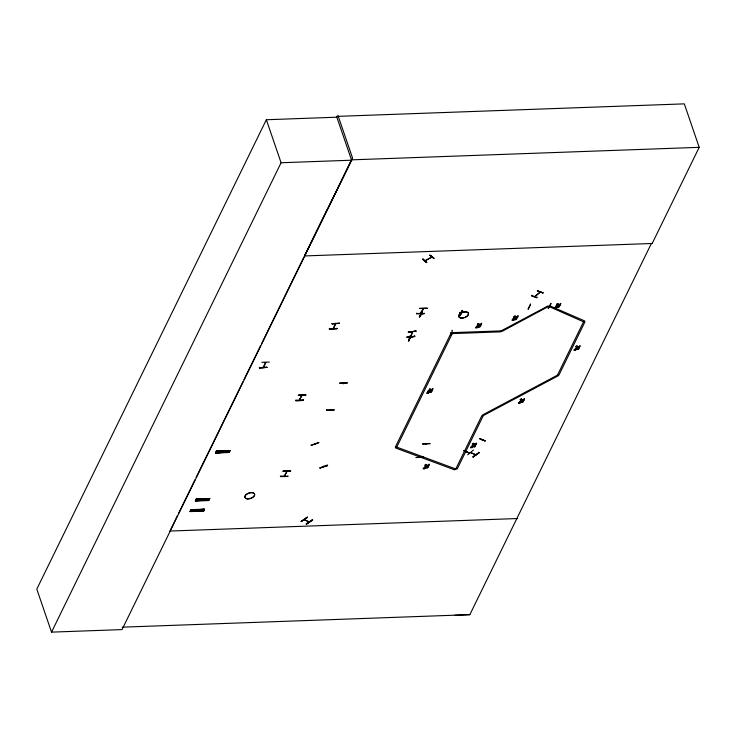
<?xml version="1.0" encoding="UTF-8"?>
<svg xmlns="http://www.w3.org/2000/svg" width="736" height="736" viewBox="0 0 736 736"><rect width="100%" height="100%" fill="white"/><g stroke="black" fill="none" stroke-linecap="round" stroke-linejoin="round"><path stroke-width="1.1" d="M315.404 444.489L315.302 444.194M323.362 466.357L323.785 466.201M424.856 260.746L431.903 257.048M431.324 257.425L430.854 256.91M531.705 295.265L531.512 295.881L537.022 297.887M203.633 511.088L190.109 511.603L190.946 509.643L204.571 509.192L203.614 511.124M203.642 510.922L190.118 511.308L203.808 510.572M204.452 509.156L190.78 510.269L204.304 509.744M195.399 500.83L209.07 499.974C208.214 501.28 210.321 497.242 209.447 499.22L195.942 499.707L209.631 498.861L196.107 499.082L209.732 498.64L196.107 499.082L195.279 501.05L208.794 500.554M203.78 510.499L190.146 511.382M229.899 450.57L229.752 451.159L216.228 451.683L216.393 451.058L230.018 450.607L216.393 451.058L215.565 453.017L229.089 452.502L230 450.662L216.421 451.131M215.584 452.99L215.731 452.401L229.347 451.95L215.685 452.806M430.321 389.703L430.477 390.236A0.929 0.515 -18.9 0 0 430.79 390.531L431.471 390.54A1.343 0.736 -18.9 0 0 432.207 390.301L432.878 388.562M406.944 336.996C406.53 338.118 415.38 337.364 414.699 335.92M410.808 336.803L411.019 335.69M412.344 332.295L411.185 336.656M423.43 457.157L415.923 457.562L423.347 456.872M422.666 259.366L426.392 262.642L426.659 262.071M422.896 258.87L422.666 259.385M529.515 306.94L529.626 306.728M425.96 444.222L426.337 444.185M482.043 440.1L482.512 440.064M422.243 312.073L419.336 317.087L422.124 311.714M419.667 316.986L422.16 312.018M408.646 340.989L410.007 336.058M409.004 340.869L410.348 335.993M426.107 466.78L424.994 467.056A1.076 0.598 -18.9 0 0 424.506 467.443C422.63 468.528 426.751 465.042 428.113 466.642A1.214 0.662 -18.9 0 1 428.242 467.038L427.745 467.682A1.371 0.754 -18.9 0 1 427 468.013L425.537 467.848L425.978 466.422M473.331 445.344L472.346 445.979A1.076 0.598 -18.9 0 0 471.85 446.366C469.973 447.451 474.094 443.964 475.456 445.556A1.214 0.662 -18.9 0 1 475.585 445.961L475.088 446.596M521.336 401.203L520.223 401.479A1.076 0.598 -18.9 0 0 519.736 401.865C517.85 402.951 521.98 399.464 523.342 401.056A1.214 0.662 -18.9 0 1 523.471 401.46L522.974 402.104A1.371 0.754 -18.9 0 1 522.229 402.436L520.766 402.27L521.208 400.844M576.96 348.284L575.856 348.56A1.076 0.598 -18.9 0 0 575.359 348.947C573.482 350.032 577.613 346.546 578.965 348.137A1.214 0.662 -18.9 0 1 579.103 348.542L578.606 349.186A1.371 0.754 -18.9 0 1 577.861 349.517L576.398 349.352L576.84 347.926M263.157 367.503L265.484 362.664M265.825 362.646L263.387 367.549M301.806 394.698L299.543 400.31L302.036 394.744M299.607 399.197L299.754 399.878L299.865 399.188M335.8 323.739L333.417 328.606M330.252 409.934L330.814 409.464L330.666 409.915M343.123 383.75L343.381 383.254M343.62 383.346L343.445 383.695M266.874 367.062C260.654 369.196 253.598 367.273 266.956 367.402M295.817 400.697L303.306 400.467L303.315 399.832M303.296 400.448L295.826 400.724L295.844 400.099M303.388 400.209L295.918 400.402L303.444 400.191M329.351 329.047L336.83 328.817L336.84 328.182M334.015 409.547L333.997 410.191L326.637 410.136M190.955 509.938L204.461 509.422M215.593 452.796L229.071 452.235M229.236 452.208L215.722 452.695M284.151 476.256L287.012 471.307M284.657 475.842L284.381 476.302M286.966 471.399L284.473 476.192M287.84 475.861L287.813 476.496L280.398 476.597M280.416 476.026L287.813 476.431M476.045 454.793L470.856 452.548M416.696 313.748L424.01 313.83L424.056 313.186M416.815 313.499L424.129 313.536M408.37 332.387L416.199 331.099L408.241 332.028M412.114 331.899L412.298 332.368M410.798 336.738L412.068 331.964M423.531 308.586L420.78 313.426M408.673 340.952L410.311 335.68M410.486 338.293L409.786 338.413M451.26 333.15L450.395 333.261L451.223 332.994M451.904 330.271L452.392 330.556L450.699 335.46M309.184 522.109L304.262 519.671L309.35 521.934M431.084 257.315L430.9 256.616M431.83 257.112L424.985 260.857M336.867 117.199L266.358 119.738L36.8 589.122L51.529 632.132L122.029 629.593L351.596 160.209L336.591 116.398L684.324 103.868L699.2 147.329L652.17 243.487L304.474 255.944L309.976 244.702M51.529 632.132L281.088 162.748L266.358 119.738M177.486 515.596L169.924 531.052L517.656 518.53M178.489 513.535L195.123 479.532M196.126 477.471L242.99 381.653M244.002 379.592L260.636 345.589M261.639 343.528L303.968 256.974M310.969 242.659L327.474 208.923M216.954 452.677L217.764 451.002M217.865 452.64L218.684 450.975M269.321 362.057L261.85 362.324M259.385 367.963L259.403 367.328M219.236 452.594L220.055 450.92M191.498 511.262L192.317 509.588M196.668 500.701L197.478 499.036M220.45 452.548L221.269 450.874M192.418 511.226L193.228 509.56M197.579 500.664L198.398 498.999M221.821 452.493L222.64 450.828M193.789 511.18L194.598 509.505M198.95 500.618L199.769 498.953M195.003 511.134L195.822 509.459M200.164 500.572L200.983 498.907M196.374 511.078L197.193 509.413M201.535 500.526L202.354 498.852M227.7 452.29L228.519 450.616M202.253 510.876L203.062 509.202M207.414 500.314L208.233 498.64M329.36 329.093L329.369 328.458M339.526 323.242L331.936 323.812L339.544 323.26M298.411 395.453L306.02 394.91L298.292 395.094M333.123 328.633L335.524 323.73L335.202 323.159M452.254 333.601L396.722 447.148L395.71 448.04L454.682 469.872L455.777 468.988L481.868 415.628L483.322 415.573L558.146 375.811L557.456 375.167L482.632 414.92L483.322 415.573L457.231 468.933L455.777 468.988L396.805 447.148L395.269 447.203L451.278 332.681L501.106 330.887L547.869 306.038L583.547 321.807L585 321.752L558.909 375.112L557.456 375.167L583.547 321.807L584.688 320.933L549.691 305.817L501.796 331.531L501.106 330.887L500.627 331.853L450.8 333.647M428.462 392.711L428.462 393.309L426.898 393.447L426.963 392.693M428.343 391.166L427.46 392.647L428.039 390.844M430.413 389.188L429.318 390.19L429.778 388.746M430.854 389.169C430.183 391.028 433.44 390.034 432.317 388.59M430.072 390.77C428.554 392.812 432.372 392.417 431.342 390.614M432.428 388.967L432.998 388.921M477.259 327.216L477.259 327.814L475.686 327.943L475.76 327.198M481.721 323.288L481.215 324.935L477.48 324.613L477.489 323.978M481.316 323.306L481.206 324.144L478.556 324.236L478.667 323.398M424.792 468.17L424.792 468.768L423.218 468.896L423.292 468.151M429.254 464.241L428.748 465.888L425.012 465.566L425.022 464.931M428.849 464.26L428.738 465.097L426.089 465.189L426.199 464.352M513.7 319.709L513.71 320.307L512.136 320.436L512.21 319.682M518.172 315.781L517.656 317.428L513.93 317.106L513.94 316.471M517.767 315.799L517.656 316.636L515.007 316.728L515.117 315.891M472.135 447.083L472.144 447.69L470.571 447.819L470.635 447.065M475.796 444.001L472.356 444.489L472.374 443.854M476.192 443.182L476.082 444.02L473.441 444.112L473.552 443.274M476.597 443.164L475.686 444.82L475.916 444.36M556.416 307.335L556.416 307.933L554.843 308.062L554.916 307.308M560.878 303.407L560.372 305.054L556.637 304.732L556.646 304.097M560.473 303.425L560.363 304.262L557.713 304.354L557.833 303.517M520.021 402.592L520.021 403.19L518.448 403.319L518.521 402.564M524.483 398.664L523.977 400.31L520.242 399.988L520.251 399.354M524.078 398.682L523.968 399.519L521.318 399.611L521.428 398.774M575.644 349.674L575.653 350.272L574.08 350.4L574.154 349.646M580.115 345.745L579.6 347.392L575.874 347.07L575.883 346.435M579.71 345.764L579.6 346.601L576.95 346.693L577.061 345.856M454.682 615.268L469.844 614.652L651.388 243.45L652.206 243.423M304.474 255.944L352.59 158.148L337.98 115.497M530.546 304.327L528.08 309.341L530.628 303.977M549.507 306.01L549.424 306.25M548.292 308.623C553.288 298.089 550.436 306.13 548.164 308.264M326.536 410.421L326.554 409.786M421.599 314.695L421.038 314.493M460.074 312.625C459.384 313.821 462.144 312.984 460.221 313.251L460.046 312.423M459.761 315.634L462.668 310.601L460.175 315.624L459.641 315.275M462.134 310.279L459.816 315.578M429.898 443.477L422.62 443.937M419.906 457.314L419.621 457.332M534.667 296.7L540.307 292.164L540.086 291.511M283.148 471.38L290.711 470.939L283.02 471.022M284.657 475.815L284.124 476.302M283.167 471.261L290.683 470.911M470.598 452.677L475.842 454.94M416.705 313.794L416.742 313.159M427.202 308.237L419.759 308.504L427.23 308.264M420.422 313.481L423.283 308.522M478.308 323.417L477.618 324.337M557.327 303.766L557.713 304.354M429.392 391.129L429.254 392.067A1.205 0.662 -18.9 0 0 429.428 392.444A1.067 0.589 -18.9 0 0 429.824 392.564L431.627 392.012L431.903 390.595M531.732 295.642L537.197 297.344M420.753 312.349L420.983 313.076L420.366 312.45M301.677 394.809L302.073 395.839L302.064 394.689M420.615 313.076L420.495 312.349M429.898 389.105L428.711 390.374L430.486 390.062M410.568 338.496L409.75 338.606M537.455 291.06L543.26 292.891L537.335 290.702M473.45 445.703L472.889 446.761L474.352 446.927M460.23 313.076L460.975 313.048L460.708 312.377M467.7 454.756L473.506 450.009M472.898 456.743L478.934 452.622L473.073 457.084M473.018 457.102L479.145 452.723M463.965 450.892L464.011 450.414M479.808 438.812L485.208 440.974L479.835 438.739M469.366 453.054C459.08 448.215 465.971 452.235 469.237 452.695M301.245 521.612L307.372 517.279M307.436 517.362L301.033 521.557L307.317 517.003M306.102 523.848L312.386 519.828M306.48 524.299L312.616 519.966L306.286 524.198M331.954 323.693L339.397 323.417M298.411 395.352L305.872 395.057M339.784 383.263L347.217 383.005M539.718 291.511L540.104 292.063M539.957 292.146L534.842 296.626M419.759 308.402L427.073 308.439M421.673 314.658L420.955 314.658M411.231 336.288L410.633 335.745M429.98 255.364L434.093 258.41L429.861 255.006M265.567 363.106L265.061 362.379M513.415 317.97L514.85 317.612M556.122 305.596L557.557 305.238M318.78 442.474L311.08 445.179M311.162 445.446L318.872 442.732M315.017 444.627L315.256 444.213M319.838 467.958L327.649 465.538L319.856 468.013L327.446 464.95M477.241 325.358L478.4 325.128M537.482 290.968L542.956 293.02M556.775 304.456L557.952 303.876M514.059 316.83L515.237 316.25M576.003 346.794L577.18 346.214M520.38 399.712L521.557 399.133M472.494 444.213L473.671 443.633M425.15 465.29L426.328 464.71M460.34 313.058L460.193 312.395M430.063 255.263L433.789 258.52M408.36 332.286L415.996 331.016M699.2 147.329L351.468 159.85L328.09 208.26M281.088 162.748L351.596 160.209M259.477 367.678L266.993 367.42M428.168 391.202L430.201 391.129M431.462 390.972L432.023 390.954M428.462 391.524L429.511 391.488M229.908 450.837L216.356 451.416M203.9 510.536L190.284 510.986M122.112 627.173L469.844 614.652M422.547 444.01L430.091 443.698M462.346 310.583L460.175 315.606M421.121 314.484L421.838 314.428M347.374 382.849L339.655 383.005M326.628 410.173L334.135 409.906M555.036 307.666L556.536 307.694M512.33 320.04L513.829 320.059M475.879 327.548L477.379 327.575M574.273 350.005L575.773 350.032M427.082 393.052L428.582 393.07M518.641 402.923L520.14 402.951M470.764 447.424L472.254 447.442M423.412 468.51L424.911 468.528M466.983 451.628L466.836 451.95M479.164 452.76L478.75 452.272M479.946 438.656L485.199 440.956M312.634 520.002L312.239 519.506M426.779 262.43L422.979 259.109L426.668 262.439M579.306 346.582L579.6 347.392M576.702 345.874L576.95 346.693M560.078 304.244L560.372 305.054M517.362 316.618L517.656 317.428M514.758 315.9L515.007 316.728M523.673 399.501L523.977 400.31M521.07 398.792L521.318 399.611M480.912 324.125L481.215 324.935M431.563 256.312L431.71 256.974L431.379 256.358M473.193 443.284L473.441 444.112M410.725 335.68L410.936 336.306M428.444 465.078L428.748 465.888M425.84 464.37L426.089 465.189M299.497 399.252L299.754 399.878M475.134 446.513A1.214 0.662 -18.9 0 1 474.481 446.807M407.036 337.281L414.819 336.278L407.036 337.281M329.452 328.799L336.968 328.541L329.452 328.799M427.782 467.056C426.135 469.191 425.445 465.75 427.782 467.056M475.134 445.97C473.45 448.123 472.751 444.673 475.134 445.97M523.011 401.479C521.336 403.622 520.628 400.182 523.011 401.479M578.643 348.56C576.96 350.704 576.26 347.254 578.643 348.56M480.268 326.103C476.946 328.468 476.036 324.576 480.268 326.103M516.718 318.587C513.461 320.942 512.514 317.06 516.718 318.587M559.424 306.222C556.103 308.586 555.192 304.695 559.424 306.222M476.56 326.37C480.461 329.82 482.752 322.672 476.56 326.37M513.001 318.863C516.911 322.313 519.202 315.155 513.001 318.863M555.717 306.489C559.618 309.939 561.908 302.781 555.717 306.489M247.112 498.87A5.106 2.806 -18.9 0 0 254.702 494.84A5.106 2.806 -18.9 0 0 247.572 493.718A5.106 2.806 -18.9 0 0 247.112 498.87M247.057 498.714A5.106 2.806 -18.9 0 0 254.647 494.684A5.106 2.806 -18.9 0 0 247.517 493.562A5.106 2.806 -18.9 0 0 247.057 498.714M460.938 318.099A5.106 2.806 -18.9 0 0 468.528 314.06A5.106 2.806 -18.9 0 0 461.408 312.938A5.106 2.806 -18.9 0 0 460.938 318.099M460.883 317.934A5.106 2.806 -18.9 0 0 468.473 313.904A5.106 2.806 -18.9 0 0 461.352 312.782A5.106 2.806 -18.9 0 0 460.883 317.934"/></g></svg>
